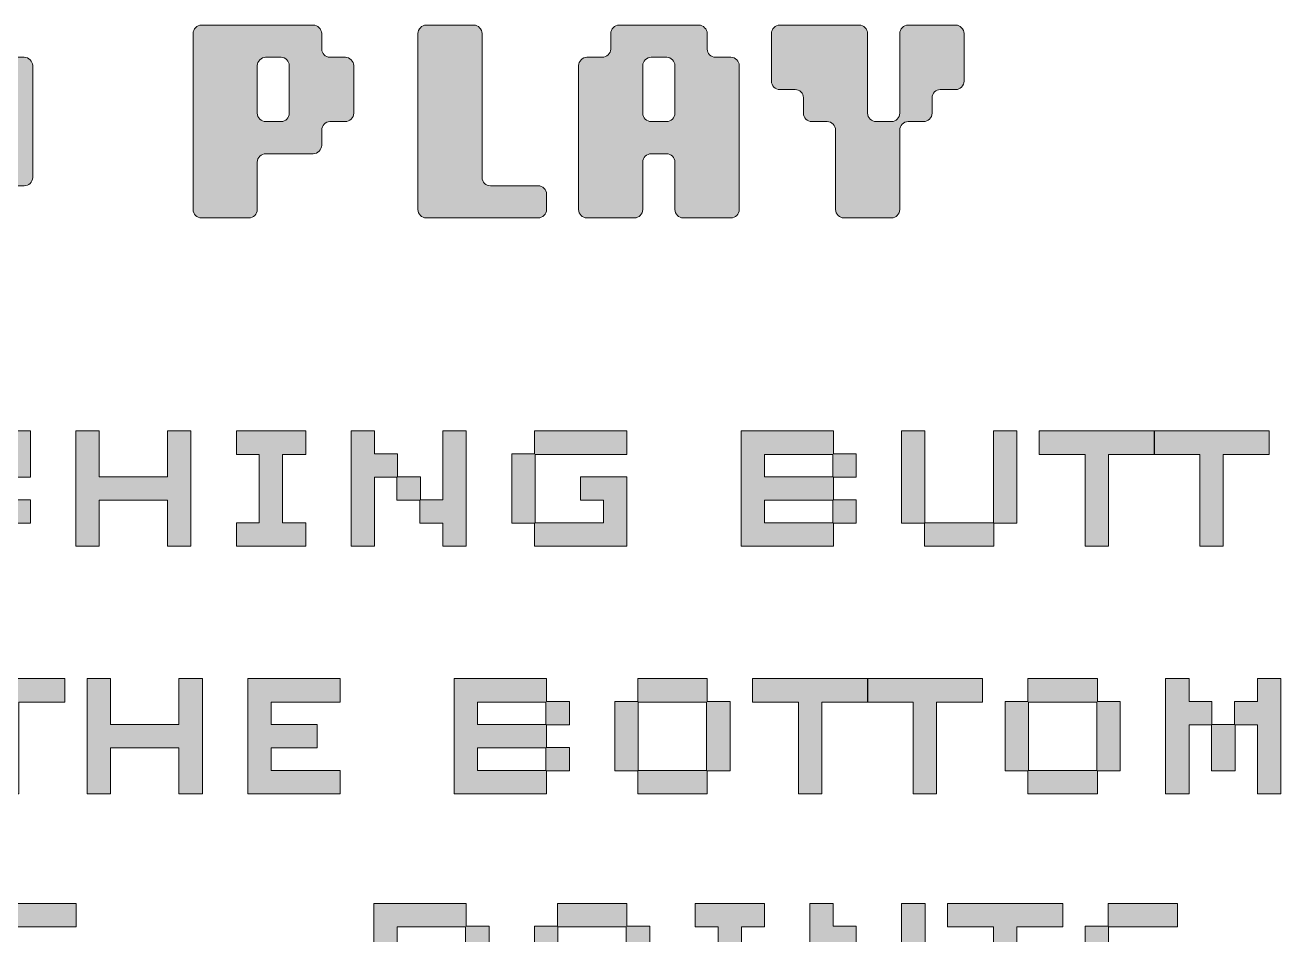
# Model space of a CAD drawing. Header units: millimetres. Extents: x -101 to 399, y -179 to 389.
# Drawn here: x 323.24 to 366.17, y 165.04 to 196.14 of the extents above; entities that cross this region are included whole.
import ezdxf

# ---------------------------------------------------------------- set-up
doc = ezdxf.new("R2010")
doc.units = ezdxf.units.MM
doc.header["$MEASUREMENT"] = 0
doc.layers.add('Layer 2', color=7, linetype='Continuous')

# ---------------------------------------------------------------- blocks, each defined once
blk = doc.blocks.new('block 344')
at = {"layer": 'Layer 2', "true_color": 0xffffff}
h = blk.add_hatch(color=7, dxfattribs=at)
h.dxf.hatch_style = 2
edge = h.paths.add_edge_path()
edge.add_spline(control_points=[(319.108, 189.836), (319.108, 189.836), (319.108, 190.359), (319.108, 190.359), (319.108, 190.518), (318.979, 190.646), (318.821, 190.646), (318.821, 190.646), (318.298, 190.646), (318.298, 190.646), (318.14, 190.646), (318.011, 190.774), (318.011, 190.932), (318.011, 190.932), (318.011, 194.755), (318.011, 194.755), (318.011, 194.903), (318.14, 195.041), (318.298, 195.041), (318.298, 195.041), (318.821, 195.041), (318.821, 195.041), (318.979, 195.041), (319.108, 195.17), (319.108, 195.318), (319.108, 195.318), (319.108, 195.851), (319.108, 195.851), (319.108, 196), (319.246, 196.138), (319.394, 196.138), (319.394, 196.138), (322.121, 196.138), (322.121, 196.138), (322.269, 196.138), (322.407, 196), (322.407, 195.851), (322.407, 195.851), (322.407, 195.318), (322.407, 195.318), (322.407, 195.17), (322.535, 195.041), (322.683, 195.041), (322.683, 195.041), (323.217, 195.041), (323.217, 195.041), (323.365, 195.041), (323.503, 194.903), (323.503, 194.755), (323.503, 194.755), (323.503, 190.932), (323.503, 190.932), (323.503, 190.774), (323.365, 190.646), (323.217, 190.646), (323.217, 190.646), (322.683, 190.646), (322.683, 190.646), (322.535, 190.646), (322.407, 190.518), (322.407, 190.359), (322.407, 190.359), (322.407, 189.836), (322.407, 189.836), (322.407, 189.678), (322.269, 189.549), (322.121, 189.549), (322.121, 189.549), (319.394, 189.549), (319.394, 189.549), (319.246, 189.549), (319.108, 189.678), (319.108, 189.836)], knot_values=[0, 0, 0, 0, 1, 1, 1, 2, 2, 2, 3, 3, 3, 4, 4, 4, 5, 5, 5, 6, 6, 6, 7, 7, 7, 8, 8, 8, 9, 9, 9, 10, 10, 10, 11, 11, 11, 12, 12, 12, 13, 13, 13, 14, 14, 14, 15, 15, 15, 16, 16, 16, 17, 17, 17, 18, 18, 18, 19, 19, 19, 20, 20, 20, 21, 21, 21, 22, 22, 22, 23, 23, 23, 24, 24, 24, 24], degree=3, periodic=1)
edge = h.paths.add_edge_path()
edge.add_spline(control_points=[(321.024, 190.646), (321.172, 190.646), (321.301, 190.774), (321.301, 190.932), (321.301, 190.932), (321.301, 194.755), (321.301, 194.755), (321.301, 194.903), (321.172, 195.041), (321.024, 195.041), (321.024, 195.041), (320.491, 195.041), (320.491, 195.041), (320.343, 195.041), (320.204, 194.903), (320.204, 194.755), (320.204, 194.755), (320.204, 190.932), (320.204, 190.932), (320.204, 190.774), (320.343, 190.646), (320.491, 190.646), (320.491, 190.646), (321.024, 190.646), (321.024, 190.646)], knot_values=[0, 0, 0, 0, 1, 1, 1, 2, 2, 2, 3, 3, 3, 4, 4, 4, 5, 5, 5, 6, 6, 6, 7, 7, 7, 8, 8, 8, 8], degree=3, periodic=1)
h = blk.add_hatch(color=7, dxfattribs=at)
h.dxf.hatch_style = 2
edge = h.paths.add_edge_path()
edge.add_spline(control_points=[(328.986, 189.836), (328.986, 189.836), (328.986, 195.851), (328.986, 195.851), (328.986, 196), (329.114, 196.138), (329.272, 196.138), (329.272, 196.138), (333.095, 196.138), (333.095, 196.138), (333.243, 196.138), (333.381, 196), (333.381, 195.851), (333.381, 195.851), (333.381, 195.318), (333.381, 195.318), (333.381, 195.17), (333.51, 195.041), (333.658, 195.041), (333.658, 195.041), (334.191, 195.041), (334.191, 195.041), (334.339, 195.041), (334.477, 194.903), (334.477, 194.755), (334.477, 194.755), (334.477, 193.125), (334.477, 193.125), (334.477, 192.977), (334.339, 192.839), (334.191, 192.839), (334.191, 192.839), (333.658, 192.839), (333.658, 192.839), (333.51, 192.839), (333.381, 192.71), (333.381, 192.552), (333.381, 192.552), (333.381, 192.029), (333.381, 192.029), (333.381, 191.881), (333.243, 191.742), (333.095, 191.742), (333.095, 191.742), (331.465, 191.742), (331.465, 191.742), (331.317, 191.742), (331.178, 191.614), (331.178, 191.456), (331.178, 191.456), (331.178, 189.836), (331.178, 189.836), (331.178, 189.678), (331.05, 189.549), (330.892, 189.549), (330.892, 189.549), (329.272, 189.549), (329.272, 189.549), (329.114, 189.549), (328.986, 189.678), (328.986, 189.836)], knot_values=[0, 0, 0, 0, 1, 1, 1, 2, 2, 2, 3, 3, 3, 4, 4, 4, 5, 5, 5, 6, 6, 6, 7, 7, 7, 8, 8, 8, 9, 9, 9, 10, 10, 10, 11, 11, 11, 12, 12, 12, 13, 13, 13, 14, 14, 14, 15, 15, 15, 16, 16, 16, 17, 17, 17, 18, 18, 18, 19, 19, 19, 20, 20, 20, 20], degree=3, periodic=1)
edge = h.paths.add_edge_path()
edge.add_spline(control_points=[(331.998, 192.839), (332.146, 192.839), (332.275, 192.977), (332.275, 193.125), (332.275, 193.125), (332.275, 194.755), (332.275, 194.755), (332.275, 194.903), (332.146, 195.041), (331.998, 195.041), (331.998, 195.041), (331.465, 195.041), (331.465, 195.041), (331.317, 195.041), (331.178, 194.903), (331.178, 194.755), (331.178, 194.755), (331.178, 193.125), (331.178, 193.125), (331.178, 192.977), (331.317, 192.839), (331.465, 192.839), (331.465, 192.839), (331.998, 192.839), (331.998, 192.839)], knot_values=[0, 0, 0, 0, 1, 1, 1, 2, 2, 2, 3, 3, 3, 4, 4, 4, 5, 5, 5, 6, 6, 6, 7, 7, 7, 8, 8, 8, 8], degree=3, periodic=1)
h = blk.add_hatch(color=7, dxfattribs=at)
h.dxf.hatch_style = 2
edge = h.paths.add_edge_path()
edge.add_spline(control_points=[(336.671, 189.836), (336.671, 189.836), (336.671, 195.851), (336.671, 195.851), (336.671, 196), (336.799, 196.138), (336.957, 196.138), (336.957, 196.138), (338.577, 196.138), (338.577, 196.138), (338.735, 196.138), (338.863, 196), (338.863, 195.851), (338.863, 195.851), (338.863, 190.932), (338.863, 190.932), (338.863, 190.774), (339.002, 190.646), (339.15, 190.646), (339.15, 190.646), (340.78, 190.646), (340.78, 190.646), (340.928, 190.646), (341.066, 190.518), (341.066, 190.359), (341.066, 190.359), (341.066, 189.836), (341.066, 189.836), (341.066, 189.678), (340.928, 189.549), (340.78, 189.549), (340.78, 189.549), (336.957, 189.549), (336.957, 189.549), (336.799, 189.549), (336.671, 189.678), (336.671, 189.836)], knot_values=[0, 0, 0, 0, 1, 1, 1, 2, 2, 2, 3, 3, 3, 4, 4, 4, 5, 5, 5, 6, 6, 6, 7, 7, 7, 8, 8, 8, 9, 9, 9, 10, 10, 10, 11, 11, 11, 12, 12, 12, 12], degree=3, periodic=1)
h = blk.add_hatch(color=7, dxfattribs=at)
h.dxf.hatch_style = 2
edge = h.paths.add_edge_path()
edge.add_spline(control_points=[(342.162, 189.836), (342.162, 189.836), (342.162, 194.755), (342.162, 194.755), (342.162, 194.903), (342.291, 195.041), (342.449, 195.041), (342.449, 195.041), (342.972, 195.041), (342.972, 195.041), (343.13, 195.041), (343.259, 195.17), (343.259, 195.318), (343.259, 195.318), (343.259, 195.851), (343.259, 195.851), (343.259, 196), (343.397, 196.138), (343.545, 196.138), (343.545, 196.138), (346.272, 196.138), (346.272, 196.138), (346.42, 196.138), (346.558, 196), (346.558, 195.851), (346.558, 195.851), (346.558, 195.318), (346.558, 195.318), (346.558, 195.17), (346.687, 195.041), (346.835, 195.041), (346.835, 195.041), (347.368, 195.041), (347.368, 195.041), (347.516, 195.041), (347.655, 194.903), (347.655, 194.755), (347.655, 194.755), (347.655, 189.836), (347.655, 189.836), (347.655, 189.678), (347.516, 189.549), (347.368, 189.549), (347.368, 189.549), (345.738, 189.549), (345.738, 189.549), (345.59, 189.549), (345.452, 189.678), (345.452, 189.836), (345.452, 189.836), (345.452, 191.456), (345.452, 191.456), (345.452, 191.614), (345.323, 191.742), (345.175, 191.742), (345.175, 191.742), (344.642, 191.742), (344.642, 191.742), (344.494, 191.742), (344.355, 191.614), (344.355, 191.456), (344.355, 191.456), (344.355, 189.836), (344.355, 189.836), (344.355, 189.678), (344.227, 189.549), (344.069, 189.549), (344.069, 189.549), (342.449, 189.549), (342.449, 189.549), (342.291, 189.549), (342.162, 189.678), (342.162, 189.836)], knot_values=[0, 0, 0, 0, 1, 1, 1, 2, 2, 2, 3, 3, 3, 4, 4, 4, 5, 5, 5, 6, 6, 6, 7, 7, 7, 8, 8, 8, 9, 9, 9, 10, 10, 10, 11, 11, 11, 12, 12, 12, 13, 13, 13, 14, 14, 14, 15, 15, 15, 16, 16, 16, 17, 17, 17, 18, 18, 18, 19, 19, 19, 20, 20, 20, 21, 21, 21, 22, 22, 22, 23, 23, 23, 24, 24, 24, 24], degree=3, periodic=1)
edge = h.paths.add_edge_path()
edge.add_spline(control_points=[(345.175, 192.839), (345.323, 192.839), (345.452, 192.977), (345.452, 193.125), (345.452, 193.125), (345.452, 194.755), (345.452, 194.755), (345.452, 194.903), (345.323, 195.041), (345.175, 195.041), (345.175, 195.041), (344.642, 195.041), (344.642, 195.041), (344.494, 195.041), (344.355, 194.903), (344.355, 194.755), (344.355, 194.755), (344.355, 193.125), (344.355, 193.125), (344.355, 192.977), (344.494, 192.839), (344.642, 192.839), (344.642, 192.839), (345.175, 192.839), (345.175, 192.839)], knot_values=[0, 0, 0, 0, 1, 1, 1, 2, 2, 2, 3, 3, 3, 4, 4, 4, 5, 5, 5, 6, 6, 6, 7, 7, 7, 8, 8, 8, 8], degree=3, periodic=1)
h = blk.add_hatch(color=7, dxfattribs=at)
h.dxf.hatch_style = 2
edge = h.paths.add_edge_path()
edge.add_spline(control_points=[(350.944, 189.836), (350.944, 189.836), (350.944, 192.552), (350.944, 192.552), (350.944, 192.71), (350.815, 192.839), (350.657, 192.839), (350.657, 192.839), (350.134, 192.839), (350.134, 192.839), (349.976, 192.839), (349.847, 192.977), (349.847, 193.125), (349.847, 193.125), (349.847, 193.659), (349.847, 193.659), (349.847, 193.807), (349.719, 193.935), (349.561, 193.935), (349.561, 193.935), (349.037, 193.935), (349.037, 193.935), (348.879, 193.935), (348.751, 194.073), (348.751, 194.222), (348.751, 194.222), (348.751, 195.851), (348.751, 195.851), (348.751, 196), (348.879, 196.138), (349.037, 196.138), (349.037, 196.138), (351.754, 196.138), (351.754, 196.138), (351.912, 196.138), (352.04, 196), (352.04, 195.851), (352.04, 195.851), (352.04, 193.125), (352.04, 193.125), (352.04, 192.977), (352.179, 192.839), (352.327, 192.839), (352.327, 192.839), (352.86, 192.839), (352.86, 192.839), (353.008, 192.839), (353.137, 192.977), (353.137, 193.125), (353.137, 193.125), (353.137, 195.851), (353.137, 195.851), (353.137, 196), (353.275, 196.138), (353.423, 196.138), (353.423, 196.138), (355.053, 196.138), (355.053, 196.138), (355.201, 196.138), (355.34, 196), (355.34, 195.851), (355.34, 195.851), (355.34, 194.222), (355.34, 194.222), (355.34, 194.073), (355.201, 193.935), (355.053, 193.935), (355.053, 193.935), (354.52, 193.935), (354.52, 193.935), (354.371, 193.935), (354.243, 193.807), (354.243, 193.659), (354.243, 193.659), (354.243, 193.125), (354.243, 193.125), (354.243, 192.977), (354.105, 192.839), (353.957, 192.839), (353.957, 192.839), (353.423, 192.839), (353.423, 192.839), (353.275, 192.839), (353.137, 192.71), (353.137, 192.552), (353.137, 192.552), (353.137, 189.836), (353.137, 189.836), (353.137, 189.678), (353.008, 189.549), (352.86, 189.549), (352.86, 189.549), (351.23, 189.549), (351.23, 189.549), (351.082, 189.549), (350.944, 189.678), (350.944, 189.836)], knot_values=[0, 0, 0, 0, 1, 1, 1, 2, 2, 2, 3, 3, 3, 4, 4, 4, 5, 5, 5, 6, 6, 6, 7, 7, 7, 8, 8, 8, 9, 9, 9, 10, 10, 10, 11, 11, 11, 12, 12, 12, 13, 13, 13, 14, 14, 14, 15, 15, 15, 16, 16, 16, 17, 17, 17, 18, 18, 18, 19, 19, 19, 20, 20, 20, 21, 21, 21, 22, 22, 22, 23, 23, 23, 24, 24, 24, 25, 25, 25, 26, 26, 26, 27, 27, 27, 28, 28, 28, 29, 29, 29, 30, 30, 30, 31, 31, 31, 32, 32, 32, 32], degree=3, periodic=1)
at = {"layer": 'Layer 2', "lineweight": 0}
for points, knots in [([(319.108, 189.836), (319.108, 189.836), (319.108, 190.359), (319.108, 190.359), (319.108, 190.518), (318.979, 190.646), (318.821, 190.646), (318.821, 190.646), (318.298, 190.646), (318.298, 190.646), (318.14, 190.646), (318.011, 190.774), (318.011, 190.932), (318.011, 190.932), (318.011, 194.755), (318.011, 194.755), (318.011, 194.903), (318.14, 195.041), (318.298, 195.041), (318.298, 195.041), (318.821, 195.041), (318.821, 195.041), (318.979, 195.041), (319.108, 195.17), (319.108, 195.318), (319.108, 195.318), (319.108, 195.851), (319.108, 195.851), (319.108, 196), (319.246, 196.138), (319.394, 196.138), (319.394, 196.138), (322.121, 196.138), (322.121, 196.138), (322.269, 196.138), (322.407, 196), (322.407, 195.851), (322.407, 195.851), (322.407, 195.318), (322.407, 195.318), (322.407, 195.17), (322.535, 195.041), (322.683, 195.041), (322.683, 195.041), (323.217, 195.041), (323.217, 195.041), (323.365, 195.041), (323.503, 194.903), (323.503, 194.755), (323.503, 194.755), (323.503, 190.932), (323.503, 190.932), (323.503, 190.774), (323.365, 190.646), (323.217, 190.646), (323.217, 190.646), (322.683, 190.646), (322.683, 190.646), (322.535, 190.646), (322.407, 190.518), (322.407, 190.359), (322.407, 190.359), (322.407, 189.836), (322.407, 189.836), (322.407, 189.678), (322.269, 189.549), (322.121, 189.549), (322.121, 189.549), (319.394, 189.549), (319.394, 189.549), (319.246, 189.549), (319.108, 189.678), (319.108, 189.836)], [0, 0, 0, 0, 1, 1, 1, 2, 2, 2, 3, 3, 3, 4, 4, 4, 5, 5, 5, 6, 6, 6, 7, 7, 7, 8, 8, 8, 9, 9, 9, 10, 10, 10, 11, 11, 11, 12, 12, 12, 13, 13, 13, 14, 14, 14, 15, 15, 15, 16, 16, 16, 17, 17, 17, 18, 18, 18, 19, 19, 19, 20, 20, 20, 21, 21, 21, 22, 22, 22, 23, 23, 23, 24, 24, 24, 24]), ([(328.986, 189.836), (328.986, 189.836), (328.986, 195.851), (328.986, 195.851), (328.986, 196), (329.114, 196.138), (329.272, 196.138), (329.272, 196.138), (333.095, 196.138), (333.095, 196.138), (333.243, 196.138), (333.381, 196), (333.381, 195.851), (333.381, 195.851), (333.381, 195.318), (333.381, 195.318), (333.381, 195.17), (333.51, 195.041), (333.658, 195.041), (333.658, 195.041), (334.191, 195.041), (334.191, 195.041), (334.339, 195.041), (334.477, 194.903), (334.477, 194.755), (334.477, 194.755), (334.477, 193.125), (334.477, 193.125), (334.477, 192.977), (334.339, 192.839), (334.191, 192.839), (334.191, 192.839), (333.658, 192.839), (333.658, 192.839), (333.51, 192.839), (333.381, 192.71), (333.381, 192.552), (333.381, 192.552), (333.381, 192.029), (333.381, 192.029), (333.381, 191.881), (333.243, 191.742), (333.095, 191.742), (333.095, 191.742), (331.465, 191.742), (331.465, 191.742), (331.317, 191.742), (331.178, 191.614), (331.178, 191.456), (331.178, 191.456), (331.178, 189.836), (331.178, 189.836), (331.178, 189.678), (331.05, 189.549), (330.892, 189.549), (330.892, 189.549), (329.272, 189.549), (329.272, 189.549), (329.114, 189.549), (328.986, 189.678), (328.986, 189.836)], [0, 0, 0, 0, 1, 1, 1, 2, 2, 2, 3, 3, 3, 4, 4, 4, 5, 5, 5, 6, 6, 6, 7, 7, 7, 8, 8, 8, 9, 9, 9, 10, 10, 10, 11, 11, 11, 12, 12, 12, 13, 13, 13, 14, 14, 14, 15, 15, 15, 16, 16, 16, 17, 17, 17, 18, 18, 18, 19, 19, 19, 20, 20, 20, 20]), ([(336.671, 189.836), (336.671, 189.836), (336.671, 195.851), (336.671, 195.851), (336.671, 196), (336.799, 196.138), (336.957, 196.138), (336.957, 196.138), (338.577, 196.138), (338.577, 196.138), (338.735, 196.138), (338.863, 196), (338.863, 195.851), (338.863, 195.851), (338.863, 190.932), (338.863, 190.932), (338.863, 190.774), (339.002, 190.646), (339.15, 190.646), (339.15, 190.646), (340.78, 190.646), (340.78, 190.646), (340.928, 190.646), (341.066, 190.518), (341.066, 190.359), (341.066, 190.359), (341.066, 189.836), (341.066, 189.836), (341.066, 189.678), (340.928, 189.549), (340.78, 189.549), (340.78, 189.549), (336.957, 189.549), (336.957, 189.549), (336.799, 189.549), (336.671, 189.678), (336.671, 189.836)], [0, 0, 0, 0, 1, 1, 1, 2, 2, 2, 3, 3, 3, 4, 4, 4, 5, 5, 5, 6, 6, 6, 7, 7, 7, 8, 8, 8, 9, 9, 9, 10, 10, 10, 11, 11, 11, 12, 12, 12, 12]), ([(342.162, 189.836), (342.162, 189.836), (342.162, 194.755), (342.162, 194.755), (342.162, 194.903), (342.291, 195.041), (342.449, 195.041), (342.449, 195.041), (342.972, 195.041), (342.972, 195.041), (343.13, 195.041), (343.259, 195.17), (343.259, 195.318), (343.259, 195.318), (343.259, 195.851), (343.259, 195.851), (343.259, 196), (343.397, 196.138), (343.545, 196.138), (343.545, 196.138), (346.272, 196.138), (346.272, 196.138), (346.42, 196.138), (346.558, 196), (346.558, 195.851), (346.558, 195.851), (346.558, 195.318), (346.558, 195.318), (346.558, 195.17), (346.687, 195.041), (346.835, 195.041), (346.835, 195.041), (347.368, 195.041), (347.368, 195.041), (347.516, 195.041), (347.655, 194.903), (347.655, 194.755), (347.655, 194.755), (347.655, 189.836), (347.655, 189.836), (347.655, 189.678), (347.516, 189.549), (347.368, 189.549), (347.368, 189.549), (345.738, 189.549), (345.738, 189.549), (345.59, 189.549), (345.452, 189.678), (345.452, 189.836), (345.452, 189.836), (345.452, 191.456), (345.452, 191.456), (345.452, 191.614), (345.323, 191.742), (345.175, 191.742), (345.175, 191.742), (344.642, 191.742), (344.642, 191.742), (344.494, 191.742), (344.355, 191.614), (344.355, 191.456), (344.355, 191.456), (344.355, 189.836), (344.355, 189.836), (344.355, 189.678), (344.227, 189.549), (344.069, 189.549), (344.069, 189.549), (342.449, 189.549), (342.449, 189.549), (342.291, 189.549), (342.162, 189.678), (342.162, 189.836)], [0, 0, 0, 0, 1, 1, 1, 2, 2, 2, 3, 3, 3, 4, 4, 4, 5, 5, 5, 6, 6, 6, 7, 7, 7, 8, 8, 8, 9, 9, 9, 10, 10, 10, 11, 11, 11, 12, 12, 12, 13, 13, 13, 14, 14, 14, 15, 15, 15, 16, 16, 16, 17, 17, 17, 18, 18, 18, 19, 19, 19, 20, 20, 20, 21, 21, 21, 22, 22, 22, 23, 23, 23, 24, 24, 24, 24]), ([(350.944, 189.836), (350.944, 189.836), (350.944, 192.552), (350.944, 192.552), (350.944, 192.71), (350.815, 192.839), (350.657, 192.839), (350.657, 192.839), (350.134, 192.839), (350.134, 192.839), (349.976, 192.839), (349.847, 192.977), (349.847, 193.125), (349.847, 193.125), (349.847, 193.659), (349.847, 193.659), (349.847, 193.807), (349.719, 193.935), (349.561, 193.935), (349.561, 193.935), (349.037, 193.935), (349.037, 193.935), (348.879, 193.935), (348.751, 194.073), (348.751, 194.222), (348.751, 194.222), (348.751, 195.851), (348.751, 195.851), (348.751, 196), (348.879, 196.138), (349.037, 196.138), (349.037, 196.138), (351.754, 196.138), (351.754, 196.138), (351.912, 196.138), (352.04, 196), (352.04, 195.851), (352.04, 195.851), (352.04, 193.125), (352.04, 193.125), (352.04, 192.977), (352.179, 192.839), (352.327, 192.839), (352.327, 192.839), (352.86, 192.839), (352.86, 192.839), (353.008, 192.839), (353.137, 192.977), (353.137, 193.125), (353.137, 193.125), (353.137, 195.851), (353.137, 195.851), (353.137, 196), (353.275, 196.138), (353.423, 196.138), (353.423, 196.138), (355.053, 196.138), (355.053, 196.138), (355.201, 196.138), (355.34, 196), (355.34, 195.851), (355.34, 195.851), (355.34, 194.222), (355.34, 194.222), (355.34, 194.073), (355.201, 193.935), (355.053, 193.935), (355.053, 193.935), (354.52, 193.935), (354.52, 193.935), (354.371, 193.935), (354.243, 193.807), (354.243, 193.659), (354.243, 193.659), (354.243, 193.125), (354.243, 193.125), (354.243, 192.977), (354.105, 192.839), (353.957, 192.839), (353.957, 192.839), (353.423, 192.839), (353.423, 192.839), (353.275, 192.839), (353.137, 192.71), (353.137, 192.552), (353.137, 192.552), (353.137, 189.836), (353.137, 189.836), (353.137, 189.678), (353.008, 189.549), (352.86, 189.549), (352.86, 189.549), (351.23, 189.549), (351.23, 189.549), (351.082, 189.549), (350.944, 189.678), (350.944, 189.836)], [0, 0, 0, 0, 1, 1, 1, 2, 2, 2, 3, 3, 3, 4, 4, 4, 5, 5, 5, 6, 6, 6, 7, 7, 7, 8, 8, 8, 9, 9, 9, 10, 10, 10, 11, 11, 11, 12, 12, 12, 13, 13, 13, 14, 14, 14, 15, 15, 15, 16, 16, 16, 17, 17, 17, 18, 18, 18, 19, 19, 19, 20, 20, 20, 21, 21, 21, 22, 22, 22, 23, 23, 23, 24, 24, 24, 25, 25, 25, 26, 26, 26, 27, 27, 27, 28, 28, 28, 29, 29, 29, 30, 30, 30, 31, 31, 31, 32, 32, 32, 32]), ([(331.998, 192.839), (332.146, 192.839), (332.275, 192.977), (332.275, 193.125), (332.275, 193.125), (332.275, 194.755), (332.275, 194.755), (332.275, 194.903), (332.146, 195.041), (331.998, 195.041), (331.998, 195.041), (331.465, 195.041), (331.465, 195.041), (331.317, 195.041), (331.178, 194.903), (331.178, 194.755), (331.178, 194.755), (331.178, 193.125), (331.178, 193.125), (331.178, 192.977), (331.317, 192.839), (331.465, 192.839), (331.465, 192.839), (331.998, 192.839), (331.998, 192.839)], [0, 0, 0, 0, 1, 1, 1, 2, 2, 2, 3, 3, 3, 4, 4, 4, 5, 5, 5, 6, 6, 6, 7, 7, 7, 8, 8, 8, 8]), ([(345.175, 192.839), (345.323, 192.839), (345.452, 192.977), (345.452, 193.125), (345.452, 193.125), (345.452, 194.755), (345.452, 194.755), (345.452, 194.903), (345.323, 195.041), (345.175, 195.041), (345.175, 195.041), (344.642, 195.041), (344.642, 195.041), (344.494, 195.041), (344.355, 194.903), (344.355, 194.755), (344.355, 194.755), (344.355, 193.125), (344.355, 193.125), (344.355, 192.977), (344.494, 192.839), (344.642, 192.839), (344.642, 192.839), (345.175, 192.839), (345.175, 192.839)], [0, 0, 0, 0, 1, 1, 1, 2, 2, 2, 3, 3, 3, 4, 4, 4, 5, 5, 5, 6, 6, 6, 7, 7, 7, 8, 8, 8, 8])]:
    blk.add_open_spline(points, degree=3, knots=knots, dxfattribs=at)
blk = doc.blocks.new('block 345')
at = {"layer": 'Layer 2', "true_color": 0xffffff}
h = blk.add_hatch(color=7, dxfattribs=at)
h.dxf.hatch_style = 2
h.paths.add_polyline_path([(322.64, 179.117), (322.64, 178.333), (320.269, 178.333), (320.269, 179.117), (319.486, 179.117), (319.486, 181.488), (320.269, 181.488), (320.269, 182.271), (323.423, 182.271), (323.423, 180.684), (322.619, 180.684), (322.619, 181.467), (320.283, 181.467), (320.283, 179.131), (322.619, 179.131), (322.619, 179.914), (323.423, 179.914), (323.423, 179.117)])
h = blk.add_hatch(color=7, dxfattribs=at)
h.dxf.hatch_style = 2
h.paths.add_polyline_path([(328.108, 178.333), (328.108, 179.9), (325.772, 179.9), (325.772, 178.333), (324.975, 178.333), (324.975, 182.271), (325.772, 182.271), (325.772, 180.698), (328.108, 180.698), (328.108, 182.271), (328.913, 182.271), (328.913, 178.333)])
h = blk.add_hatch(color=7, dxfattribs=at)
h.dxf.hatch_style = 2
h.paths.add_polyline_path([(330.464, 178.333), (330.464, 179.131), (331.247, 179.131), (331.247, 181.467), (330.464, 181.467), (330.464, 182.271), (332.835, 182.271), (332.835, 181.467), (332.045, 181.467), (332.045, 179.131), (332.835, 179.131), (332.835, 178.333)])
h = blk.add_hatch(color=7, dxfattribs=at)
h.dxf.hatch_style = 2
h.paths.add_polyline_path([(337.52, 178.333), (337.52, 179.117), (336.737, 179.117), (336.737, 179.9), (335.954, 179.9), (335.954, 180.684), (335.184, 180.684), (335.184, 178.333), (334.387, 178.333), (334.387, 182.271), (335.184, 182.271), (335.184, 181.488), (335.968, 181.488), (335.968, 180.698), (336.758, 180.698), (336.758, 179.914), (337.52, 179.914), (337.52, 182.271), (338.325, 182.271), (338.325, 178.333)])
h = blk.add_hatch(color=7, dxfattribs=at)
h.dxf.hatch_style = 2
h.paths.add_polyline_path([(340.66, 178.333), (340.66, 179.117), (339.876, 179.117), (339.876, 181.488), (340.66, 181.488), (340.66, 182.271), (343.814, 182.271), (343.814, 181.467), (340.674, 181.467), (340.674, 179.131), (343.01, 179.131), (343.01, 179.9), (342.226, 179.9), (342.226, 180.698), (343.814, 180.698), (343.814, 178.333)])
h = blk.add_hatch(color=7, dxfattribs=at)
h.dxf.hatch_style = 2
h.paths.add_polyline_path([(350.87, 179.117), (350.87, 178.333), (347.715, 178.333), (347.715, 182.271), (350.87, 182.271), (350.87, 181.488), (351.653, 181.488), (351.653, 180.684), (350.87, 180.684), (350.87, 179.914), (351.653, 179.914), (351.653, 179.117)])
h.paths.add_polyline_path([(350.848, 181.467), (348.512, 181.467), (348.512, 180.698), (350.848, 180.698)])
h.paths.add_polyline_path([(350.848, 179.9), (348.512, 179.9), (348.512, 179.131), (350.848, 179.131)])
h = blk.add_hatch(color=7, dxfattribs=at)
h.dxf.hatch_style = 2
h.paths.add_polyline_path([(356.359, 179.117), (356.359, 178.333), (353.987, 178.333), (353.987, 179.117), (353.204, 179.117), (353.204, 182.271), (354.001, 182.271), (354.001, 179.131), (356.338, 179.131), (356.338, 182.271), (357.142, 182.271), (357.142, 179.117)])
h = blk.add_hatch(color=7, dxfattribs=at)
h.dxf.hatch_style = 2
h.paths.add_polyline_path([(360.274, 181.467), (360.274, 178.333), (359.477, 178.333), (359.477, 181.467), (357.91, 181.467), (357.91, 182.271), (361.848, 182.271), (361.848, 181.467)])
h = blk.add_hatch(color=7, dxfattribs=at)
h.dxf.hatch_style = 2
h.paths.add_polyline_path([(364.197, 181.467), (364.197, 178.333), (363.4, 178.333), (363.4, 181.467), (361.833, 181.467), (361.833, 182.271), (365.771, 182.271), (365.771, 181.467)])
h = blk.add_hatch(color=7, dxfattribs=at)
h.dxf.hatch_style = 2
h.paths.add_polyline_path([(323.028, 173), (323.028, 169.867), (322.23, 169.867), (322.23, 173), (320.664, 173), (320.664, 173.805), (324.602, 173.805), (324.602, 173)])
h = blk.add_hatch(color=7, dxfattribs=at)
h.dxf.hatch_style = 2
h.paths.add_polyline_path([(328.503, 169.867), (328.503, 171.433), (326.168, 171.433), (326.168, 169.867), (325.37, 169.867), (325.37, 173.805), (326.168, 173.805), (326.168, 172.231), (328.503, 172.231), (328.503, 173.805), (329.308, 173.805), (329.308, 169.867)])
h = blk.add_hatch(color=7, dxfattribs=at)
h.dxf.hatch_style = 2
h.paths.add_polyline_path([(330.859, 169.867), (330.859, 173.805), (334.014, 173.805), (334.014, 173), (331.657, 173), (331.657, 172.231), (333.23, 172.231), (333.23, 171.433), (331.657, 171.433), (331.657, 170.664), (334.014, 170.664), (334.014, 169.867)])
h = blk.add_hatch(color=7, dxfattribs=at)
h.dxf.hatch_style = 2
h.paths.add_polyline_path([(341.069, 170.65), (341.069, 169.867), (337.915, 169.867), (337.915, 173.805), (341.069, 173.805), (341.069, 173.021), (341.852, 173.021), (341.852, 172.217), (341.069, 172.217), (341.069, 171.448), (341.852, 171.448), (341.852, 170.65)])
h.paths.add_polyline_path([(341.048, 173), (338.712, 173), (338.712, 172.231), (341.048, 172.231)])
h.paths.add_polyline_path([(341.048, 171.433), (338.712, 171.433), (338.712, 170.664), (341.048, 170.664)])
h = blk.add_hatch(color=7, dxfattribs=at)
h.dxf.hatch_style = 2
h.paths.add_polyline_path([(346.558, 170.65), (346.558, 169.867), (344.187, 169.867), (344.187, 170.65), (343.404, 170.65), (343.404, 173.021), (344.187, 173.021), (344.187, 173.805), (346.558, 173.805), (346.558, 173.021), (347.342, 173.021), (347.342, 170.65)])
h.paths.add_polyline_path([(346.537, 173), (344.201, 173), (344.201, 170.664), (346.537, 170.664)])
h = blk.add_hatch(color=7, dxfattribs=at)
h.dxf.hatch_style = 2
h.paths.add_polyline_path([(350.474, 173), (350.474, 169.867), (349.677, 169.867), (349.677, 173), (348.11, 173), (348.11, 173.805), (352.048, 173.805), (352.048, 173)])
h = blk.add_hatch(color=7, dxfattribs=at)
h.dxf.hatch_style = 2
h.paths.add_polyline_path([(354.397, 173), (354.397, 169.867), (353.599, 169.867), (353.599, 173), (352.033, 173), (352.033, 173.805), (355.971, 173.805), (355.971, 173)])
h = blk.add_hatch(color=7, dxfattribs=at)
h.dxf.hatch_style = 2
h.paths.add_polyline_path([(359.894, 170.65), (359.894, 169.867), (357.522, 169.867), (357.522, 170.65), (356.739, 170.65), (356.739, 173.021), (357.522, 173.021), (357.522, 173.805), (359.894, 173.805), (359.894, 173.021), (360.677, 173.021), (360.677, 170.65)])
h.paths.add_polyline_path([(359.872, 173), (357.536, 173), (357.536, 170.664), (359.872, 170.664)])
h = blk.add_hatch(color=7, dxfattribs=at)
h.dxf.hatch_style = 2
h.paths.add_polyline_path([(365.362, 169.867), (365.362, 172.217), (364.599, 172.217), (364.599, 170.65), (363.795, 170.65), (363.795, 172.217), (363.026, 172.217), (363.026, 169.867), (362.228, 169.867), (362.228, 173.805), (363.026, 173.805), (363.026, 173.021), (363.809, 173.021), (363.809, 172.231), (364.578, 172.231), (364.578, 173.021), (365.362, 173.021), (365.362, 173.805), (366.166, 173.805), (366.166, 169.867)])
h = blk.add_hatch(color=7, dxfattribs=at)
h.dxf.hatch_style = 2
h.paths.add_polyline_path([(321.839, 161.4), (321.839, 162.184), (321.056, 162.184), (321.056, 165.338), (321.839, 165.338), (321.839, 166.121), (324.993, 166.121), (324.993, 165.317), (321.853, 165.317), (321.853, 162.198), (324.189, 162.198), (324.189, 162.967), (323.406, 162.967), (323.406, 163.764), (324.993, 163.764), (324.993, 161.4)])
h = blk.add_hatch(color=7, dxfattribs=at)
h.dxf.hatch_style = 2
h.paths.add_polyline_path([(338.321, 163.75), (338.321, 162.967), (335.964, 162.967), (335.964, 161.4), (335.167, 161.4), (335.167, 166.121), (338.321, 166.121), (338.321, 165.338), (339.105, 165.338), (339.105, 163.75)])
h.paths.add_polyline_path([(338.3, 165.317), (335.964, 165.317), (335.964, 163.764), (338.3, 163.764)])
h = blk.add_hatch(color=7, dxfattribs=at)
h.dxf.hatch_style = 2
h.paths.add_polyline_path([(343.811, 162.184), (343.811, 161.4), (341.439, 161.4), (341.439, 162.184), (340.656, 162.184), (340.656, 165.338), (341.439, 165.338), (341.439, 166.121), (343.811, 166.121), (343.811, 165.338), (344.594, 165.338), (344.594, 162.184)])
h.paths.add_polyline_path([(343.789, 165.317), (341.453, 165.317), (341.453, 162.198), (343.789, 162.198)])
h = blk.add_hatch(color=7, dxfattribs=at)
h.dxf.hatch_style = 2
h.paths.add_polyline_path([(346.145, 161.4), (346.145, 162.198), (346.928, 162.198), (346.928, 165.317), (346.145, 165.317), (346.145, 166.121), (348.516, 166.121), (348.516, 165.317), (347.726, 165.317), (347.726, 162.198), (348.516, 162.198), (348.516, 161.4)])
h = blk.add_hatch(color=7, dxfattribs=at)
h.dxf.hatch_style = 2
h.paths.add_polyline_path([(353.202, 161.4), (353.202, 162.967), (352.418, 162.967), (352.418, 163.75), (351.635, 163.75), (351.635, 164.533), (350.865, 164.533), (350.865, 161.4), (350.068, 161.4), (350.068, 166.121), (350.865, 166.121), (350.865, 165.338), (351.649, 165.338), (351.649, 164.555), (352.439, 164.555), (352.439, 163.764), (353.202, 163.764), (353.202, 166.121), (354.006, 166.121), (354.006, 161.4)])
h = blk.add_hatch(color=7, dxfattribs=at)
h.dxf.hatch_style = 2
h.paths.add_polyline_path([(357.138, 165.317), (357.138, 161.4), (356.341, 161.4), (356.341, 165.317), (354.774, 165.317), (354.774, 166.121), (358.712, 166.121), (358.712, 165.317)])
h = blk.add_hatch(color=7, dxfattribs=at)
h.dxf.hatch_style = 2
h.paths.add_polyline_path([(361.851, 162.184), (361.851, 161.4), (359.48, 161.4), (359.48, 162.198), (361.83, 162.198), (361.83, 163.75), (360.264, 163.75), (360.264, 164.533), (359.48, 164.533), (359.48, 165.338), (360.264, 165.338), (360.264, 166.121), (362.635, 166.121), (362.635, 165.317), (360.278, 165.317), (360.278, 164.555), (361.851, 164.555), (361.851, 163.764), (362.635, 163.764), (362.635, 162.184)])
at = {"layer": 'Layer 2', "lineweight": 0}
for points in [[(322.64, 179.117), (322.64, 178.333), (320.269, 178.333), (320.269, 179.117), (319.486, 179.117), (319.486, 181.488), (320.269, 181.488), (320.269, 182.271), (323.423, 182.271), (323.423, 180.684), (322.619, 180.684), (322.619, 181.467), (320.283, 181.467), (320.283, 179.131), (322.619, 179.131), (322.619, 179.914), (323.423, 179.914), (323.423, 179.117), (322.64, 179.117)], [(328.108, 178.333), (328.108, 179.9), (325.772, 179.9), (325.772, 178.333), (324.975, 178.333), (324.975, 182.271), (325.772, 182.271), (325.772, 180.698), (328.108, 180.698), (328.108, 182.271), (328.913, 182.271), (328.913, 178.333), (328.108, 178.333)], [(330.464, 178.333), (330.464, 179.131), (331.247, 179.131), (331.247, 181.467), (330.464, 181.467), (330.464, 182.271), (332.835, 182.271), (332.835, 181.467), (332.045, 181.467), (332.045, 179.131), (332.835, 179.131), (332.835, 178.333), (330.464, 178.333)], [(337.52, 178.333), (337.52, 179.117), (336.737, 179.117), (336.737, 179.9), (335.954, 179.9), (335.954, 180.684), (335.184, 180.684), (335.184, 178.333), (334.387, 178.333), (334.387, 182.271), (335.184, 182.271), (335.184, 181.488), (335.968, 181.488), (335.968, 180.698), (336.758, 180.698), (336.758, 179.914), (337.52, 179.914), (337.52, 182.271), (338.325, 182.271), (338.325, 178.333), (337.52, 178.333)], [(340.66, 178.333), (340.66, 179.117), (339.876, 179.117), (339.876, 181.488), (340.66, 181.488), (340.66, 182.271), (343.814, 182.271), (343.814, 181.467), (340.674, 181.467), (340.674, 179.131), (343.01, 179.131), (343.01, 179.9), (342.226, 179.9), (342.226, 180.698), (343.814, 180.698), (343.814, 178.333), (340.66, 178.333)], [(350.87, 179.117), (350.87, 178.333), (347.715, 178.333), (347.715, 182.271), (350.87, 182.271), (350.87, 181.488), (351.653, 181.488), (351.653, 180.684), (350.87, 180.684), (350.87, 179.914), (351.653, 179.914), (351.653, 179.117), (350.87, 179.117)], [(356.359, 179.117), (356.359, 178.333), (353.987, 178.333), (353.987, 179.117), (353.204, 179.117), (353.204, 182.271), (354.001, 182.271), (354.001, 179.131), (356.338, 179.131), (356.338, 182.271), (357.142, 182.271), (357.142, 179.117), (356.359, 179.117)], [(360.274, 181.467), (360.274, 178.333), (359.477, 178.333), (359.477, 181.467), (357.91, 181.467), (357.91, 182.271), (361.848, 182.271), (361.848, 181.467), (360.274, 181.467)], [(364.197, 181.467), (364.197, 178.333), (363.4, 178.333), (363.4, 181.467), (361.833, 181.467), (361.833, 182.271), (365.771, 182.271), (365.771, 181.467), (364.197, 181.467)], [(350.848, 181.467), (348.512, 181.467), (348.512, 180.698), (350.848, 180.698), (350.848, 181.467)], [(350.848, 179.9), (348.512, 179.9), (348.512, 179.131), (350.848, 179.131), (350.848, 179.9)], [(323.028, 173), (323.028, 169.867), (322.23, 169.867), (322.23, 173), (320.664, 173), (320.664, 173.805), (324.602, 173.805), (324.602, 173), (323.028, 173)], [(328.503, 169.867), (328.503, 171.433), (326.168, 171.433), (326.168, 169.867), (325.37, 169.867), (325.37, 173.805), (326.168, 173.805), (326.168, 172.231), (328.503, 172.231), (328.503, 173.805), (329.308, 173.805), (329.308, 169.867), (328.503, 169.867)], [(330.859, 169.867), (330.859, 173.805), (334.014, 173.805), (334.014, 173), (331.657, 173), (331.657, 172.231), (333.23, 172.231), (333.23, 171.433), (331.657, 171.433), (331.657, 170.664), (334.014, 170.664), (334.014, 169.867), (330.859, 169.867)], [(341.069, 170.65), (341.069, 169.867), (337.915, 169.867), (337.915, 173.805), (341.069, 173.805), (341.069, 173.021), (341.852, 173.021), (341.852, 172.217), (341.069, 172.217), (341.069, 171.448), (341.852, 171.448), (341.852, 170.65), (341.069, 170.65)], [(346.558, 170.65), (346.558, 169.867), (344.187, 169.867), (344.187, 170.65), (343.404, 170.65), (343.404, 173.021), (344.187, 173.021), (344.187, 173.805), (346.558, 173.805), (346.558, 173.021), (347.342, 173.021), (347.342, 170.65), (346.558, 170.65)], [(350.474, 173), (350.474, 169.867), (349.677, 169.867), (349.677, 173), (348.11, 173), (348.11, 173.805), (352.048, 173.805), (352.048, 173), (350.474, 173)], [(354.397, 173), (354.397, 169.867), (353.599, 169.867), (353.599, 173), (352.033, 173), (352.033, 173.805), (355.971, 173.805), (355.971, 173), (354.397, 173)], [(359.894, 170.65), (359.894, 169.867), (357.522, 169.867), (357.522, 170.65), (356.739, 170.65), (356.739, 173.021), (357.522, 173.021), (357.522, 173.805), (359.894, 173.805), (359.894, 173.021), (360.677, 173.021), (360.677, 170.65), (359.894, 170.65)], [(365.362, 169.867), (365.362, 172.217), (364.599, 172.217), (364.599, 170.65), (363.795, 170.65), (363.795, 172.217), (363.026, 172.217), (363.026, 169.867), (362.228, 169.867), (362.228, 173.805), (363.026, 173.805), (363.026, 173.021), (363.809, 173.021), (363.809, 172.231), (364.578, 172.231), (364.578, 173.021), (365.362, 173.021), (365.362, 173.805), (366.166, 173.805), (366.166, 169.867), (365.362, 169.867)], [(341.048, 173), (338.712, 173), (338.712, 172.231), (341.048, 172.231), (341.048, 173)], [(346.537, 173), (344.201, 173), (344.201, 170.664), (346.537, 170.664), (346.537, 173)], [(359.872, 173), (357.536, 173), (357.536, 170.664), (359.872, 170.664), (359.872, 173)], [(341.048, 171.433), (338.712, 171.433), (338.712, 170.664), (341.048, 170.664), (341.048, 171.433)], [(321.839, 161.4), (321.839, 162.184), (321.056, 162.184), (321.056, 165.338), (321.839, 165.338), (321.839, 166.121), (324.993, 166.121), (324.993, 165.317), (321.853, 165.317), (321.853, 162.198), (324.189, 162.198), (324.189, 162.967), (323.406, 162.967), (323.406, 163.764), (324.993, 163.764), (324.993, 161.4), (321.839, 161.4)], [(338.321, 163.75), (338.321, 162.967), (335.964, 162.967), (335.964, 161.4), (335.167, 161.4), (335.167, 166.121), (338.321, 166.121), (338.321, 165.338), (339.105, 165.338), (339.105, 163.75), (338.321, 163.75)], [(343.811, 162.184), (343.811, 161.4), (341.439, 161.4), (341.439, 162.184), (340.656, 162.184), (340.656, 165.338), (341.439, 165.338), (341.439, 166.121), (343.811, 166.121), (343.811, 165.338), (344.594, 165.338), (344.594, 162.184), (343.811, 162.184)], [(346.145, 161.4), (346.145, 162.198), (346.928, 162.198), (346.928, 165.317), (346.145, 165.317), (346.145, 166.121), (348.516, 166.121), (348.516, 165.317), (347.726, 165.317), (347.726, 162.198), (348.516, 162.198), (348.516, 161.4), (346.145, 161.4)], [(353.202, 161.4), (353.202, 162.967), (352.418, 162.967), (352.418, 163.75), (351.635, 163.75), (351.635, 164.533), (350.865, 164.533), (350.865, 161.4), (350.068, 161.4), (350.068, 166.121), (350.865, 166.121), (350.865, 165.338), (351.649, 165.338), (351.649, 164.555), (352.439, 164.555), (352.439, 163.764), (353.202, 163.764), (353.202, 166.121), (354.006, 166.121), (354.006, 161.4), (353.202, 161.4)], [(357.138, 165.317), (357.138, 161.4), (356.341, 161.4), (356.341, 165.317), (354.774, 165.317), (354.774, 166.121), (358.712, 166.121), (358.712, 165.317), (357.138, 165.317)], [(361.851, 162.184), (361.851, 161.4), (359.48, 161.4), (359.48, 162.198), (361.83, 162.198), (361.83, 163.75), (360.264, 163.75), (360.264, 164.533), (359.48, 164.533), (359.48, 165.338), (360.264, 165.338), (360.264, 166.121), (362.635, 166.121), (362.635, 165.317), (360.278, 165.317), (360.278, 164.555), (361.851, 164.555), (361.851, 163.764), (362.635, 163.764), (362.635, 162.184), (361.851, 162.184)], [(338.3, 165.317), (335.964, 165.317), (335.964, 163.764), (338.3, 163.764), (338.3, 165.317)], [(343.789, 165.317), (341.453, 165.317), (341.453, 162.198), (343.789, 162.198), (343.789, 165.317)]]:
    blk.add_lwpolyline(points, dxfattribs=at)

msp = doc.modelspace()

# ---------------------------------------------------------------- block references
at = {"layer": 'Layer 2'}
for name in ['block 344', 'block 345']:
    msp.add_blockref(name, (0, 0), dxfattribs=at)

doc.saveas('drawing.dxf')
